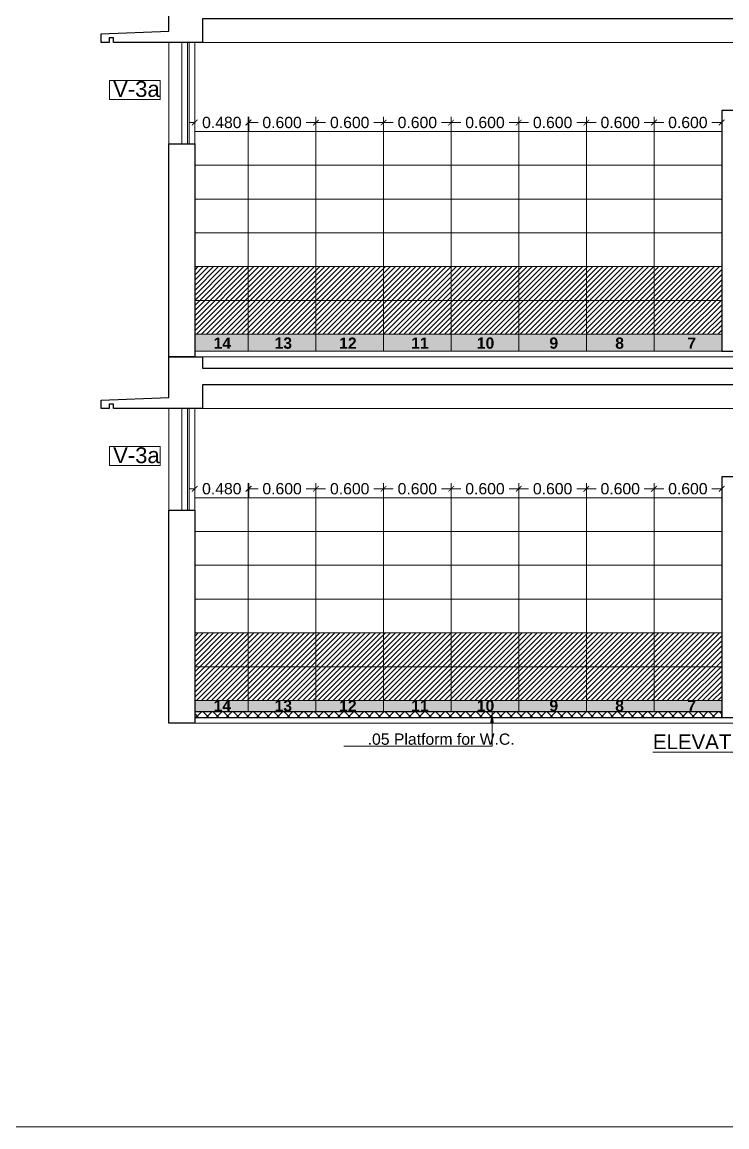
# Model space of a CAD drawing. Header units: millimetres. Extents: x 2733 to 5909, y 1038 to 2089.
# Drawn here: x 2765.94 to 2772.19, y 1038.23 to 1048.03 of the extents above; entities that cross this region are included whole.
import ezdxf

# ---------------------------------------------------------------- set-up
doc = ezdxf.new("R2010")
doc.units = ezdxf.units.MM
doc.header["$PDMODE"] = 35
doc.layers.get('0').update_dxf_attribs({"lineweight": 20})
doc.layers.get('Defpoints').update_dxf_attribs({"lineweight": 15})
for name, color, linetype, lineweight in [('beam', 43, 'Continuous', 20), ('DIM', 6, 'Continuous', 18), ('dim.1', 6, 'Continuous', 18), ('FLOOR FINISH', 10, 'Continuous', 15), ('Hatch', 43, 'Continuous', 13), ('rcc', 5, 'Continuous', 30), ('RD', 7, 'Continuous', 18), ('TEXT', 7, 'Continuous', 15), ('TILE HATCH-2', 123, 'Continuous', 9), ('Tiles', 91, 'Continuous', 9), ('Tiles-Text', 230, 'Continuous', 18), ('Ventilator', 200, 'Continuous', 18), ('Wall', 7, 'Continuous', 30)]:
    doc.layers.add(name, color=color, linetype=linetype, lineweight=lineweight)
doc.styles.add('dim-stylus bt', font='arial.ttf')
doc.styles.add('L120', font='arial.ttf', dxfattribs={"height": 0.6})
doc.styles.get("Standard").update_dxf_attribs({"font": 'arial.ttf', "height": 0.2})
doc.styles.add('Tabrej', font='arial.ttf')
doc.dimstyles.new('DIMEN', dxfattribs={"dimtxt": 0.3, "dimasz": 0.25, "dimexe": 0.18, "dimexo": 0.0625, "dimgap": 0.09, "dimtad": 0, "dimdec": 3, "dimzin": 0, "dimdsep": 46, "dimtxsty": 'Tabrej', "dimcen": 0, "dimclrd": 256, "dimclre": 256, "dimclrt": 7, "dimadec": 0, "dimazin": 0, "dimtfac": 1, "dimtdec": 3, "dimtofl": 0, "dimtmove": 0, "dimatfit": 1, "dimfxl": 0, "dimtolj": 1, "dimtzin": 0, "dimlwd": -1, "dimlwe": -1, "dimarcsym": 0})
doc.dimstyles.new('Tabrej', dxfattribs={"dimtxt": 4, "dimasz": 0.45, "dimexe": 0.18, "dimexo": 0.0625, "dimgap": 0.09, "dimtad": 0, "dimdec": 3, "dimzin": 0, "dimdsep": 46, "dimtxsty": 'Tabrej', "dimcen": 0, "dimclrd": 256, "dimclre": 256, "dimclrt": 7, "dimaunit": 1, "dimadec": 3, "dimazin": 0, "dimtfac": 1, "dimtdec": 3, "dimtofl": 0, "dimtmove": 0, "dimatfit": 3, "dimfxl": 0, "dimtolj": 1, "dimtzin": 0, "dimlwd": -1, "dimlwe": -1, "dimarcsym": 0})

# ---------------------------------------------------------------- blocks, each defined once
blk = doc.blocks.new('_ArchTick')
at = {"color": 0, "const_width": 0.15}
blk.add_lwpolyline([(-0.5, -0.5), (0.5, 0.5)], dxfattribs=at)
blk = doc.blocks.new('*D754')
at = {"layer": 'Defpoints', "color": 0, "lineweight": 15, "transparency": 16777216}
for p in [(2767.9466, 1047.0685), (2768.5466, 1047.1424), (2768.5466, 1047.0635)]:
    blk.add_point(p, dxfattribs=at)
at = {"layer": 'DIM', "transparency": 16777216}
for p, q in [((2767.9466, 1047.07), (2767.9466, 1047.1924)), ((2768.5466, 1047.065), (2768.5466, 1047.1924)), ((2767.9466, 1047.1424), (2768.0331, 1047.1424)), ((2768.5466, 1047.1424), (2768.4602, 1047.1424))]:
    blk.add_line(p, q, dxfattribs=at)
at = {"layer": 'DIM', "transparency": 16777216, "xscale": 0.05, "yscale": 0.05, "zscale": 0.05, "rotation": 180}
blk.add_blockref('_ArchTick', (2767.9466, 1047.1424), dxfattribs=at)
at = {"layer": 'DIM', "transparency": 16777216, "xscale": 0.05, "yscale": 0.05, "zscale": 0.05}
blk.add_blockref('_ArchTick', (2768.5466, 1047.1424), dxfattribs=at)
at = {"layer": 'DIM', "color": 7, "transparency": 16777216, "insert": (2768.2466, 1047.1424), "char_height": 0.1, "attachment_point": 5, "style": 'Tabrej'}
blk.add_mtext('\\A1;0.600', dxfattribs=at)
blk = doc.blocks.new('*D755')
at = {"layer": 'Defpoints', "color": 0, "lineweight": 15, "transparency": 16777216}
for p in [(2768.5466, 1047.0685), (2769.1466, 1047.1424), (2769.1466, 1047.0635)]:
    blk.add_point(p, dxfattribs=at)
at = {"layer": 'DIM', "transparency": 16777216}
for p, q in [((2768.5466, 1047.07), (2768.5466, 1047.1924)), ((2769.1466, 1047.065), (2769.1466, 1047.1924)), ((2768.5466, 1047.1424), (2768.6331, 1047.1424)), ((2769.1466, 1047.1424), (2769.0602, 1047.1424))]:
    blk.add_line(p, q, dxfattribs=at)
at = {"layer": 'DIM', "transparency": 16777216, "xscale": 0.05, "yscale": 0.05, "zscale": 0.05, "rotation": 180}
blk.add_blockref('_ArchTick', (2768.5466, 1047.1424), dxfattribs=at)
at = {"layer": 'DIM', "transparency": 16777216, "xscale": 0.05, "yscale": 0.05, "zscale": 0.05}
blk.add_blockref('_ArchTick', (2769.1466, 1047.1424), dxfattribs=at)
at = {"layer": 'DIM', "color": 7, "transparency": 16777216, "insert": (2768.8466, 1047.1424), "char_height": 0.1, "attachment_point": 5, "style": 'Tabrej'}
blk.add_mtext('\\A1;0.600', dxfattribs=at)
blk = doc.blocks.new('*D753')
at = {"layer": 'Defpoints', "color": 0, "lineweight": 15, "transparency": 16777216}
for p in [(2767.4715, 1047.0635), (2767.9517, 1047.1424), (2767.9517, 1047.0635)]:
    blk.add_point(p, dxfattribs=at)
at = {"layer": 'DIM', "transparency": 16777216}
for p, q in [((2767.4715, 1047.065), (2767.4715, 1047.1924)), ((2767.9517, 1047.065), (2767.9517, 1047.1924)), ((2767.4715, 1047.1424), (2767.4215, 1047.1424)), ((2767.9517, 1047.1424), (2768.0017, 1047.1424))]:
    blk.add_line(p, q, dxfattribs=at)
at = {"layer": 'DIM', "transparency": 16777216, "xscale": 0.05, "yscale": 0.05, "zscale": 0.05}
blk.add_blockref('_ArchTick', (2767.4715, 1047.1424), dxfattribs=at)
at = {"layer": 'DIM', "transparency": 16777216, "xscale": 0.05, "yscale": 0.05, "zscale": 0.05, "rotation": 180}
blk.add_blockref('_ArchTick', (2767.9517, 1047.1424), dxfattribs=at)
at = {"layer": 'DIM', "color": 7, "transparency": 16777216, "insert": (2767.7116, 1047.1424), "char_height": 0.1, "attachment_point": 5, "style": 'Tabrej'}
blk.add_mtext('\\A1;0.480', dxfattribs=at)
blk = doc.blocks.new('*D756')
at = {"layer": 'Defpoints', "color": 0, "lineweight": 15, "transparency": 16777216}
for p in [(2769.1466, 1047.0685), (2769.7466, 1047.1424), (2769.7466, 1047.0635)]:
    blk.add_point(p, dxfattribs=at)
at = {"layer": 'DIM', "transparency": 16777216}
for p, q in [((2769.1466, 1047.07), (2769.1466, 1047.1924)), ((2769.7466, 1047.065), (2769.7466, 1047.1924)), ((2769.1466, 1047.1424), (2769.2331, 1047.1424)), ((2769.7466, 1047.1424), (2769.6602, 1047.1424))]:
    blk.add_line(p, q, dxfattribs=at)
at = {"layer": 'DIM', "transparency": 16777216, "xscale": 0.05, "yscale": 0.05, "zscale": 0.05, "rotation": 180}
blk.add_blockref('_ArchTick', (2769.1466, 1047.1424), dxfattribs=at)
at = {"layer": 'DIM', "transparency": 16777216, "xscale": 0.05, "yscale": 0.05, "zscale": 0.05}
blk.add_blockref('_ArchTick', (2769.7466, 1047.1424), dxfattribs=at)
at = {"layer": 'DIM', "color": 7, "transparency": 16777216, "insert": (2769.4466, 1047.1424), "char_height": 0.1, "attachment_point": 5, "style": 'Tabrej'}
blk.add_mtext('\\A1;0.600', dxfattribs=at)
blk = doc.blocks.new('*D757')
at = {"layer": 'Defpoints', "color": 0, "lineweight": 15, "transparency": 16777216}
for p in [(2769.7466, 1047.0685), (2770.3466, 1047.1424), (2770.3466, 1047.0635)]:
    blk.add_point(p, dxfattribs=at)
at = {"layer": 'DIM', "transparency": 16777216}
for p, q in [((2769.7466, 1047.07), (2769.7466, 1047.1924)), ((2770.3466, 1047.065), (2770.3466, 1047.1924)), ((2769.7466, 1047.1424), (2769.8331, 1047.1424)), ((2770.3466, 1047.1424), (2770.2602, 1047.1424))]:
    blk.add_line(p, q, dxfattribs=at)
at = {"layer": 'DIM', "transparency": 16777216, "xscale": 0.05, "yscale": 0.05, "zscale": 0.05, "rotation": 180}
blk.add_blockref('_ArchTick', (2769.7466, 1047.1424), dxfattribs=at)
at = {"layer": 'DIM', "transparency": 16777216, "xscale": 0.05, "yscale": 0.05, "zscale": 0.05}
blk.add_blockref('_ArchTick', (2770.3466, 1047.1424), dxfattribs=at)
at = {"layer": 'DIM', "color": 7, "transparency": 16777216, "insert": (2770.0466, 1047.1424), "char_height": 0.1, "attachment_point": 5, "style": 'Tabrej'}
blk.add_mtext('\\A1;0.600', dxfattribs=at)
blk = doc.blocks.new('*D758')
at = {"layer": 'Defpoints', "color": 0, "lineweight": 15, "transparency": 16777216}
for p in [(2770.3466, 1047.0685), (2770.9466, 1047.1424), (2770.9466, 1047.0635)]:
    blk.add_point(p, dxfattribs=at)
at = {"layer": 'DIM', "transparency": 16777216}
for p, q in [((2770.3466, 1047.07), (2770.3466, 1047.1924)), ((2770.9466, 1047.065), (2770.9466, 1047.1924)), ((2770.3466, 1047.1424), (2770.4331, 1047.1424)), ((2770.9466, 1047.1424), (2770.8602, 1047.1424))]:
    blk.add_line(p, q, dxfattribs=at)
at = {"layer": 'DIM', "transparency": 16777216, "xscale": 0.05, "yscale": 0.05, "zscale": 0.05, "rotation": 180}
blk.add_blockref('_ArchTick', (2770.3466, 1047.1424), dxfattribs=at)
at = {"layer": 'DIM', "transparency": 16777216, "xscale": 0.05, "yscale": 0.05, "zscale": 0.05}
blk.add_blockref('_ArchTick', (2770.9466, 1047.1424), dxfattribs=at)
at = {"layer": 'DIM', "color": 7, "transparency": 16777216, "insert": (2770.6466, 1047.1424), "char_height": 0.1, "attachment_point": 5, "style": 'Tabrej'}
blk.add_mtext('\\A1;0.600', dxfattribs=at)
blk = doc.blocks.new('*D759')
at = {"layer": 'Defpoints', "color": 0, "lineweight": 15, "transparency": 16777216}
for p in [(2770.9466, 1047.0685), (2771.5466, 1047.1424), (2771.5466, 1047.0635)]:
    blk.add_point(p, dxfattribs=at)
at = {"layer": 'DIM', "transparency": 16777216}
for p, q in [((2770.9466, 1047.07), (2770.9466, 1047.1924)), ((2771.5466, 1047.065), (2771.5466, 1047.1924)), ((2770.9466, 1047.1424), (2771.0331, 1047.1424)), ((2771.5466, 1047.1424), (2771.4602, 1047.1424))]:
    blk.add_line(p, q, dxfattribs=at)
at = {"layer": 'DIM', "transparency": 16777216, "xscale": 0.05, "yscale": 0.05, "zscale": 0.05, "rotation": 180}
blk.add_blockref('_ArchTick', (2770.9466, 1047.1424), dxfattribs=at)
at = {"layer": 'DIM', "transparency": 16777216, "xscale": 0.05, "yscale": 0.05, "zscale": 0.05}
blk.add_blockref('_ArchTick', (2771.5466, 1047.1424), dxfattribs=at)
at = {"layer": 'DIM', "color": 7, "transparency": 16777216, "insert": (2771.2466, 1047.1424), "char_height": 0.1, "attachment_point": 5, "style": 'Tabrej'}
blk.add_mtext('\\A1;0.600', dxfattribs=at)
blk = doc.blocks.new('*D760')
at = {"layer": 'Defpoints', "color": 0, "lineweight": 15, "transparency": 16777216}
for p in [(2771.5466, 1047.0685), (2772.1466, 1047.1424), (2772.1466, 1047.0635)]:
    blk.add_point(p, dxfattribs=at)
at = {"layer": 'DIM', "transparency": 16777216}
for p, q in [((2771.5466, 1047.07), (2771.5466, 1047.1924)), ((2772.1466, 1047.065), (2772.1466, 1047.1924)), ((2771.5466, 1047.1424), (2771.6331, 1047.1424)), ((2772.1466, 1047.1424), (2772.0602, 1047.1424))]:
    blk.add_line(p, q, dxfattribs=at)
at = {"layer": 'DIM', "transparency": 16777216, "xscale": 0.05, "yscale": 0.05, "zscale": 0.05, "rotation": 180}
blk.add_blockref('_ArchTick', (2771.5466, 1047.1424), dxfattribs=at)
at = {"layer": 'DIM', "transparency": 16777216, "xscale": 0.05, "yscale": 0.05, "zscale": 0.05}
blk.add_blockref('_ArchTick', (2772.1466, 1047.1424), dxfattribs=at)
at = {"layer": 'DIM', "color": 7, "transparency": 16777216, "insert": (2771.8466, 1047.1424), "char_height": 0.1, "attachment_point": 5, "style": 'Tabrej'}
blk.add_mtext('\\A1;0.600', dxfattribs=at)
blk = doc.blocks.new('tg')
at = {"layer": 'RD', "linetype": 'Continuous', "ltscale": 0.2}
blk.add_lwpolyline([(2440.174, -1429.3276), (2439.7225, -1429.3276), (2439.7225, -1429.159), (2440.174, -1429.159)], close=True, dxfattribs=at)
at = {"layer": 'RD', "linetype": 'Continuous', "ltscale": 0.2, "insert": (2439.7561, -1429.1655), "char_height": 0.14, "attachment_point": 1}
blk.add_mtext_dynamic_manual_height_columns('V-3a', width=0.066544, gutter_width=1.7655, heights=[0], dxfattribs=at)
blk = doc.blocks.new('*D763')
at = {"layer": 'Defpoints', "color": 0, "lineweight": 15, "transparency": 16777216}
for p in [(2768.5466, 1043.8924), (2767.9466, 1043.8185), (2768.5466, 1043.8135)]:
    blk.add_point(p, dxfattribs=at)
at = {"layer": 'DIM', "transparency": 16777216}
for p, q in [((2767.9466, 1043.82), (2767.9466, 1043.9424)), ((2768.5466, 1043.815), (2768.5466, 1043.9424)), ((2767.9466, 1043.8924), (2768.0331, 1043.8924)), ((2768.5466, 1043.8924), (2768.4602, 1043.8924))]:
    blk.add_line(p, q, dxfattribs=at)
at = {"layer": 'DIM', "transparency": 16777216, "xscale": 0.05, "yscale": 0.05, "zscale": 0.05, "rotation": 180}
blk.add_blockref('_ArchTick', (2767.9466, 1043.8924), dxfattribs=at)
at = {"layer": 'DIM', "transparency": 16777216, "xscale": 0.05, "yscale": 0.05, "zscale": 0.05}
blk.add_blockref('_ArchTick', (2768.5466, 1043.8924), dxfattribs=at)
at = {"layer": 'DIM', "color": 7, "transparency": 16777216, "insert": (2768.2466, 1043.8924), "char_height": 0.1, "attachment_point": 5, "style": 'Tabrej'}
blk.add_mtext('\\A1;0.600', dxfattribs=at)
blk = doc.blocks.new('*D764')
at = {"layer": 'Defpoints', "color": 0, "lineweight": 15, "transparency": 16777216}
for p in [(2769.1466, 1043.8924), (2768.5466, 1043.8185), (2769.1466, 1043.8135)]:
    blk.add_point(p, dxfattribs=at)
at = {"layer": 'DIM', "transparency": 16777216}
for p, q in [((2768.5466, 1043.82), (2768.5466, 1043.9424)), ((2769.1466, 1043.815), (2769.1466, 1043.9424)), ((2768.5466, 1043.8924), (2768.6331, 1043.8924)), ((2769.1466, 1043.8924), (2769.0602, 1043.8924))]:
    blk.add_line(p, q, dxfattribs=at)
at = {"layer": 'DIM', "transparency": 16777216, "xscale": 0.05, "yscale": 0.05, "zscale": 0.05, "rotation": 180}
blk.add_blockref('_ArchTick', (2768.5466, 1043.8924), dxfattribs=at)
at = {"layer": 'DIM', "transparency": 16777216, "xscale": 0.05, "yscale": 0.05, "zscale": 0.05}
blk.add_blockref('_ArchTick', (2769.1466, 1043.8924), dxfattribs=at)
at = {"layer": 'DIM', "color": 7, "transparency": 16777216, "insert": (2768.8466, 1043.8924), "char_height": 0.1, "attachment_point": 5, "style": 'Tabrej'}
blk.add_mtext('\\A1;0.600', dxfattribs=at)
blk = doc.blocks.new('*D766')
at = {"layer": 'Defpoints', "color": 0, "lineweight": 15, "transparency": 16777216}
for p in [(2767.9517, 1043.8924), (2767.4715, 1043.8135), (2767.9517, 1043.8135)]:
    blk.add_point(p, dxfattribs=at)
at = {"layer": 'DIM', "transparency": 16777216}
for p, q in [((2767.4715, 1043.815), (2767.4715, 1043.9424)), ((2767.9517, 1043.815), (2767.9517, 1043.9424)), ((2767.4715, 1043.8924), (2767.4215, 1043.8924)), ((2767.9517, 1043.8924), (2768.0017, 1043.8924))]:
    blk.add_line(p, q, dxfattribs=at)
at = {"layer": 'DIM', "transparency": 16777216, "xscale": 0.05, "yscale": 0.05, "zscale": 0.05}
blk.add_blockref('_ArchTick', (2767.4715, 1043.8924), dxfattribs=at)
at = {"layer": 'DIM', "transparency": 16777216, "xscale": 0.05, "yscale": 0.05, "zscale": 0.05, "rotation": 180}
blk.add_blockref('_ArchTick', (2767.9517, 1043.8924), dxfattribs=at)
at = {"layer": 'DIM', "color": 7, "transparency": 16777216, "insert": (2767.7116, 1043.8924), "char_height": 0.1, "attachment_point": 5, "style": 'Tabrej'}
blk.add_mtext('\\A1;0.480', dxfattribs=at)
blk = doc.blocks.new('*D767')
at = {"layer": 'Defpoints', "color": 0, "lineweight": 15, "transparency": 16777216}
for p in [(2769.7466, 1043.8924), (2769.1466, 1043.8185), (2769.7466, 1043.8135)]:
    blk.add_point(p, dxfattribs=at)
at = {"layer": 'DIM', "transparency": 16777216}
for p, q in [((2769.1466, 1043.82), (2769.1466, 1043.9424)), ((2769.7466, 1043.815), (2769.7466, 1043.9424)), ((2769.1466, 1043.8924), (2769.2331, 1043.8924)), ((2769.7466, 1043.8924), (2769.6602, 1043.8924))]:
    blk.add_line(p, q, dxfattribs=at)
at = {"layer": 'DIM', "transparency": 16777216, "xscale": 0.05, "yscale": 0.05, "zscale": 0.05, "rotation": 180}
blk.add_blockref('_ArchTick', (2769.1466, 1043.8924), dxfattribs=at)
at = {"layer": 'DIM', "transparency": 16777216, "xscale": 0.05, "yscale": 0.05, "zscale": 0.05}
blk.add_blockref('_ArchTick', (2769.7466, 1043.8924), dxfattribs=at)
at = {"layer": 'DIM', "color": 7, "transparency": 16777216, "insert": (2769.4466, 1043.8924), "char_height": 0.1, "attachment_point": 5, "style": 'Tabrej'}
blk.add_mtext('\\A1;0.600', dxfattribs=at)
blk = doc.blocks.new('*D768')
at = {"layer": 'Defpoints', "color": 0, "lineweight": 15, "transparency": 16777216}
for p in [(2770.3466, 1043.8924), (2769.7466, 1043.8185), (2770.3466, 1043.8135)]:
    blk.add_point(p, dxfattribs=at)
at = {"layer": 'DIM', "transparency": 16777216}
for p, q in [((2769.7466, 1043.82), (2769.7466, 1043.9424)), ((2770.3466, 1043.815), (2770.3466, 1043.9424)), ((2769.7466, 1043.8924), (2769.8331, 1043.8924)), ((2770.3466, 1043.8924), (2770.2602, 1043.8924))]:
    blk.add_line(p, q, dxfattribs=at)
at = {"layer": 'DIM', "transparency": 16777216, "xscale": 0.05, "yscale": 0.05, "zscale": 0.05, "rotation": 180}
blk.add_blockref('_ArchTick', (2769.7466, 1043.8924), dxfattribs=at)
at = {"layer": 'DIM', "transparency": 16777216, "xscale": 0.05, "yscale": 0.05, "zscale": 0.05}
blk.add_blockref('_ArchTick', (2770.3466, 1043.8924), dxfattribs=at)
at = {"layer": 'DIM', "color": 7, "transparency": 16777216, "insert": (2770.0466, 1043.8924), "char_height": 0.1, "attachment_point": 5, "style": 'Tabrej'}
blk.add_mtext('\\A1;0.600', dxfattribs=at)
blk = doc.blocks.new('*D769')
at = {"layer": 'Defpoints', "color": 0, "lineweight": 15, "transparency": 16777216}
for p in [(2770.9466, 1043.8924), (2770.3466, 1043.8185), (2770.9466, 1043.8135)]:
    blk.add_point(p, dxfattribs=at)
at = {"layer": 'DIM', "transparency": 16777216}
for p, q in [((2770.3466, 1043.82), (2770.3466, 1043.9424)), ((2770.9466, 1043.815), (2770.9466, 1043.9424)), ((2770.3466, 1043.8924), (2770.4331, 1043.8924)), ((2770.9466, 1043.8924), (2770.8602, 1043.8924))]:
    blk.add_line(p, q, dxfattribs=at)
at = {"layer": 'DIM', "transparency": 16777216, "xscale": 0.05, "yscale": 0.05, "zscale": 0.05, "rotation": 180}
blk.add_blockref('_ArchTick', (2770.3466, 1043.8924), dxfattribs=at)
at = {"layer": 'DIM', "transparency": 16777216, "xscale": 0.05, "yscale": 0.05, "zscale": 0.05}
blk.add_blockref('_ArchTick', (2770.9466, 1043.8924), dxfattribs=at)
at = {"layer": 'DIM', "color": 7, "transparency": 16777216, "insert": (2770.6466, 1043.8924), "char_height": 0.1, "attachment_point": 5, "style": 'Tabrej'}
blk.add_mtext('\\A1;0.600', dxfattribs=at)
blk = doc.blocks.new('*D770')
at = {"layer": 'Defpoints', "color": 0, "lineweight": 15, "transparency": 16777216}
for p in [(2771.5466, 1043.8924), (2770.9466, 1043.8185), (2771.5466, 1043.8135)]:
    blk.add_point(p, dxfattribs=at)
at = {"layer": 'DIM', "transparency": 16777216}
for p, q in [((2770.9466, 1043.82), (2770.9466, 1043.9424)), ((2771.5466, 1043.815), (2771.5466, 1043.9424)), ((2770.9466, 1043.8924), (2771.0331, 1043.8924)), ((2771.5466, 1043.8924), (2771.4602, 1043.8924))]:
    blk.add_line(p, q, dxfattribs=at)
at = {"layer": 'DIM', "transparency": 16777216, "xscale": 0.05, "yscale": 0.05, "zscale": 0.05, "rotation": 180}
blk.add_blockref('_ArchTick', (2770.9466, 1043.8924), dxfattribs=at)
at = {"layer": 'DIM', "transparency": 16777216, "xscale": 0.05, "yscale": 0.05, "zscale": 0.05}
blk.add_blockref('_ArchTick', (2771.5466, 1043.8924), dxfattribs=at)
at = {"layer": 'DIM', "color": 7, "transparency": 16777216, "insert": (2771.2466, 1043.8924), "char_height": 0.1, "attachment_point": 5, "style": 'Tabrej'}
blk.add_mtext('\\A1;0.600', dxfattribs=at)
blk = doc.blocks.new('*D771')
at = {"layer": 'Defpoints', "color": 0, "lineweight": 15, "transparency": 16777216}
for p in [(2772.1466, 1043.8924), (2771.5466, 1043.8185), (2772.1466, 1043.8135)]:
    blk.add_point(p, dxfattribs=at)
at = {"layer": 'DIM', "transparency": 16777216}
for p, q in [((2771.5466, 1043.82), (2771.5466, 1043.9424)), ((2772.1466, 1043.815), (2772.1466, 1043.9424)), ((2771.5466, 1043.8924), (2771.6331, 1043.8924)), ((2772.1466, 1043.8924), (2772.0602, 1043.8924))]:
    blk.add_line(p, q, dxfattribs=at)
at = {"layer": 'DIM', "transparency": 16777216, "xscale": 0.05, "yscale": 0.05, "zscale": 0.05, "rotation": 180}
blk.add_blockref('_ArchTick', (2771.5466, 1043.8924), dxfattribs=at)
at = {"layer": 'DIM', "transparency": 16777216, "xscale": 0.05, "yscale": 0.05, "zscale": 0.05}
blk.add_blockref('_ArchTick', (2772.1466, 1043.8924), dxfattribs=at)
at = {"layer": 'DIM', "color": 7, "transparency": 16777216, "insert": (2771.8466, 1043.8924), "char_height": 0.1, "attachment_point": 5, "style": 'Tabrej'}
blk.add_mtext('\\A1;0.600', dxfattribs=at)

msp = doc.modelspace()

# ---------------------------------------------------------------- hatches: boundary and pattern name
at = {"layer": 'Hatch', "lineweight": 15}
h = msp.add_hatch(dxfattribs=at)
h.set_pattern_fill('ANSI36', color=256, scale=0.01, angle=45, style=0)
h.set_pattern_definition([(90, (-69.009512, 5.913153), (-0.03175, 0.0555625), [0.079375, -0.015875, 0, -0.015875])])
h.paths.add_polyline_path([(2775.4664, 1045.2635), (2774.8664, 1045.2635), (2774.8664, 1045.1135), (2775.4664, 1045.1135)])
h.paths.add_polyline_path([(2774.8664, 1045.2635), (2774.2664, 1045.2635), (2774.2664, 1045.1135), (2774.8664, 1045.1135)])
h.paths.add_polyline_path([(2774.2664, 1045.2635), (2773.6664, 1045.2635), (2773.6664, 1045.1135), (2774.2664, 1045.1135)])
h.paths.add_polyline_path([(2773.6664, 1045.2635), (2773.0664, 1045.2635), (2773.0664, 1045.1135), (2773.6664, 1045.1135)])
h.paths.add_polyline_path([(2773.0664, 1045.2635), (2772.4664, 1045.2635), (2772.4664, 1045.1135), (2773.0664, 1045.1135)])
h.paths.add_polyline_path([(2772.4664, 1045.2635), (2772.2616, 1045.2635), (2772.2616, 1045.1135), (2772.4664, 1045.1135)])
h.paths.add_polyline_path([(2772.1466, 1045.2635), (2771.5466, 1045.2635), (2771.5466, 1045.1135), (2772.1466, 1045.1135)])
h.paths.add_polyline_path([(2771.5466, 1045.2635), (2770.9466, 1045.2635), (2770.9466, 1045.1135), (2771.5466, 1045.1135)])
h.paths.add_polyline_path([(2770.9466, 1045.2635), (2770.3466, 1045.2635), (2770.3466, 1045.1135), (2770.9466, 1045.1135)])
h.paths.add_polyline_path([(2770.3466, 1045.2635), (2769.7466, 1045.2635), (2769.7466, 1045.1135), (2770.3466, 1045.1135)])
h.paths.add_polyline_path([(2769.7466, 1045.2635), (2769.1466, 1045.2635), (2769.1466, 1045.1135), (2769.7466, 1045.1135)])
h.paths.add_polyline_path([(2769.1466, 1045.2635), (2768.5466, 1045.2635), (2768.5466, 1045.1135), (2769.1466, 1045.1135)])
h.paths.add_polyline_path([(2768.5466, 1045.2635), (2767.9466, 1045.2635), (2767.9466, 1045.1135), (2768.5466, 1045.1135)])
h.paths.add_polyline_path([(2767.9466, 1045.2635), (2767.4715, 1045.2635), (2767.4715, 1045.1135), (2767.9466, 1045.1135)])
h.paths.add_polyline_path([(2775.1105, 1045.0818), (2775.2382, 1045.0818), (2775.2382, 1045.2878), (2775.1105, 1045.2878)], flags=9)
h.paths.add_polyline_path([(2774.5153, 1045.0819), (2774.643, 1045.0819), (2774.643, 1045.2879), (2774.5153, 1045.2879)], flags=9)
h.paths.add_polyline_path([(2773.9139, 1045.0827), (2774.0416, 1045.0827), (2774.0416, 1045.2888), (2773.9139, 1045.2888)], flags=9)
h.paths.add_polyline_path([(2773.3172, 1045.0819), (2773.4449, 1045.0819), (2773.4449, 1045.2879), (2773.3172, 1045.2879)], flags=9)
h.paths.add_polyline_path([(2772.7159, 1045.0829), (2772.8436, 1045.0829), (2772.8436, 1045.289), (2772.7159, 1045.289)], flags=9)
h.paths.add_polyline_path([(2772.2949, 1045.0827), (2772.4226, 1045.0827), (2772.4226, 1045.2888), (2772.2949, 1045.2888)], flags=9)
h.paths.add_polyline_path([(2771.8163, 1045.0799), (2771.944, 1045.0799), (2771.944, 1045.286), (2771.8163, 1045.286)], flags=9)
h.paths.add_polyline_path([(2771.1772, 1045.0806), (2771.3049, 1045.0806), (2771.3049, 1045.2867), (2771.1772, 1045.2867)], flags=9)
h.paths.add_polyline_path([(2770.5941, 1045.0806), (2770.7218, 1045.0806), (2770.7218, 1045.2867), (2770.5941, 1045.2867)], flags=9)
h.paths.add_polyline_path([(2769.9469, 1045.0806), (2770.1523, 1045.0806), (2770.1523, 1045.2866), (2769.9469, 1045.2866)], flags=9)
h.paths.add_polyline_path([(2769.3727, 1045.0797), (2769.578, 1045.0797), (2769.578, 1045.2858), (2769.3727, 1045.2858)], flags=9)
h.paths.add_polyline_path([(2768.7259, 1045.0797), (2768.9313, 1045.0797), (2768.9313, 1045.2858), (2768.7259, 1045.2858)], flags=9)
h.paths.add_polyline_path([(2768.152, 1045.0806), (2768.3574, 1045.0806), (2768.3574, 1045.2866), (2768.152, 1045.2866)], flags=9)
h.paths.add_polyline_path([(2767.6097, 1045.0797), (2767.8151, 1045.0797), (2767.8151, 1045.2858), (2767.6097, 1045.2858)], flags=9)
h = msp.add_hatch(dxfattribs=at)
h.set_pattern_fill('ANSI36', color=256, scale=0.01, angle=45, style=0)
h.paths.add_polyline_path([(2772.1466, 1042.0135), (2771.5466, 1042.0135), (2771.5466, 1041.9135), (2772.1466, 1041.9135)])
h.paths.add_polyline_path([(2771.5466, 1042.0135), (2770.9466, 1042.0135), (2770.9466, 1041.9135), (2771.5466, 1041.9135)])
h.paths.add_polyline_path([(2770.9466, 1042.0135), (2770.3466, 1042.0135), (2770.3466, 1041.9135), (2770.9466, 1041.9135)])
h.paths.add_polyline_path([(2770.3466, 1042.0135), (2769.7466, 1042.0135), (2769.7466, 1041.9135), (2770.3466, 1041.9135)])
h.paths.add_polyline_path([(2769.7466, 1042.0135), (2769.1466, 1042.0135), (2769.1466, 1041.9135), (2769.7466, 1041.9135)])
h.paths.add_polyline_path([(2769.1466, 1042.0135), (2768.5466, 1042.0135), (2768.5466, 1041.9135), (2769.1466, 1041.9135)])
h.paths.add_polyline_path([(2768.5466, 1042.0135), (2767.9466, 1042.0135), (2767.9466, 1041.9135), (2768.5466, 1041.9135)])
h.paths.add_polyline_path([(2767.9466, 1042.0135), (2767.4714, 1042.0135), (2767.4714, 1041.9135), (2767.9466, 1041.9135)])
h.paths.add_polyline_path([(2771.8163, 1041.8618), (2771.944, 1041.8618), (2771.944, 1042.0679), (2771.8163, 1042.0679)], flags=9)
h.paths.add_polyline_path([(2771.1772, 1041.8625), (2771.3049, 1041.8625), (2771.3049, 1042.0685), (2771.1772, 1042.0685)], flags=9)
h.paths.add_polyline_path([(2770.5941, 1041.8625), (2770.7218, 1041.8625), (2770.7218, 1042.0685), (2770.5941, 1042.0685)], flags=9)
h.paths.add_polyline_path([(2769.9469, 1041.8624), (2770.1523, 1041.8624), (2770.1523, 1042.0685), (2769.9469, 1042.0685)], flags=9)
h.paths.add_polyline_path([(2769.3727, 1041.8616), (2769.578, 1041.8616), (2769.578, 1042.0677), (2769.3727, 1042.0677)], flags=9)
h.paths.add_polyline_path([(2768.7259, 1041.8616), (2768.9313, 1041.8616), (2768.9313, 1042.0677), (2768.7259, 1042.0677)], flags=9)
h.paths.add_polyline_path([(2768.152, 1041.8624), (2768.3574, 1041.8624), (2768.3574, 1042.0685), (2768.152, 1042.0685)], flags=9)
h.paths.add_polyline_path([(2768.152, 1041.8624), (2768.3574, 1041.8624), (2768.3574, 1042.0685), (2768.152, 1042.0685)], flags=9)
h.paths.add_polyline_path([(2767.6097, 1041.8616), (2767.8151, 1041.8616), (2767.8151, 1042.0677), (2767.6097, 1042.0677)], flags=9)
at = {"layer": 'Hatch'}
h = msp.add_hatch(dxfattribs=at)
h.set_pattern_fill('ANSI37', color=256, scale=0.02, style=0)
h.set_pattern_definition([(45, (-69.00951, 5.913153), (-0.0449012806, 0.0449012806), []), (135, (-69.00951, 5.913153), (-0.0449012806, -0.0449012806), [])])
h.paths.add_polyline_path([(2772.1466, 1041.9135), (2767.4715, 1041.9135), (2767.4715, 1041.8635), (2772.1466, 1041.8635)])
at = {"layer": 'TILE HATCH-2'}
h = msp.add_hatch(dxfattribs=at)
h.set_pattern_fill('ANSI31', color=256, scale=0.01, style=0)
h.set_pattern_definition([(45, (7e-12, -6.5), (-0.0224506403, 0.0224506403), [])])
h.paths.add_polyline_path([(2772.1466, 1045.5635), (2771.5466, 1045.5635), (2771.5466, 1045.2635), (2772.1466, 1045.2635)])
h.paths.add_polyline_path([(2772.1466, 1045.8635), (2771.5466, 1045.8635), (2771.5466, 1045.5635), (2772.1466, 1045.5635)])
h.paths.add_polyline_path([(2771.5466, 1045.8635), (2770.9466, 1045.8635), (2770.9466, 1045.5635), (2771.5466, 1045.5635)])
h.paths.add_polyline_path([(2771.5466, 1045.5635), (2770.9466, 1045.5635), (2770.9466, 1045.2635), (2771.5466, 1045.2635)])
h.paths.add_polyline_path([(2770.9466, 1045.5635), (2770.3466, 1045.5635), (2770.3466, 1045.2635), (2770.9466, 1045.2635)])
h.paths.add_polyline_path([(2770.9466, 1045.8635), (2770.3466, 1045.8635), (2770.3466, 1045.5635), (2770.9466, 1045.5635)])
h.paths.add_polyline_path([(2770.3466, 1045.8635), (2769.7466, 1045.8635), (2769.7466, 1045.5635), (2770.3466, 1045.5635)])
h.paths.add_polyline_path([(2770.3466, 1045.5635), (2769.7466, 1045.5635), (2769.7466, 1045.2635), (2770.3466, 1045.2635)])
h.paths.add_polyline_path([(2769.7466, 1045.5635), (2769.1466, 1045.5635), (2769.1466, 1045.2635), (2769.7466, 1045.2635)])
h.paths.add_polyline_path([(2769.7466, 1045.8635), (2769.1466, 1045.8635), (2769.1466, 1045.5635), (2769.7466, 1045.5635)])
h.paths.add_polyline_path([(2769.1466, 1045.8635), (2768.5466, 1045.8635), (2768.5466, 1045.5635), (2769.1466, 1045.5635)])
h.paths.add_polyline_path([(2769.1466, 1045.5635), (2768.5466, 1045.5635), (2768.5466, 1045.2635), (2769.1466, 1045.2635)])
h.paths.add_polyline_path([(2768.5466, 1045.5635), (2767.9466, 1045.5635), (2767.9466, 1045.2635), (2768.5466, 1045.2635)])
h.paths.add_polyline_path([(2768.5466, 1045.8635), (2767.9466, 1045.8635), (2767.9466, 1045.5635), (2768.5466, 1045.5635)])
h.paths.add_polyline_path([(2767.9466, 1045.8635), (2767.4714, 1045.8635), (2767.4714, 1045.5635), (2767.9466, 1045.5635)])
h.paths.add_polyline_path([(2767.9466, 1045.5635), (2767.4714, 1045.5635), (2767.4714, 1045.2635), (2767.9466, 1045.2635)])
h = msp.add_hatch(dxfattribs=at)
h.set_pattern_fill('ANSI31', color=256, scale=0.01, style=0)
h.set_pattern_definition([(45, (1e-11, -9.75), (-0.0224506403, 0.0224506403), [])])
h.paths.add_polyline_path([(2772.1466, 1042.3135), (2771.5466, 1042.3135), (2771.5466, 1042.0135), (2772.1466, 1042.0135)])
h.paths.add_polyline_path([(2772.1466, 1042.6135), (2771.5466, 1042.6135), (2771.5466, 1042.3135), (2772.1466, 1042.3135)])
h.paths.add_polyline_path([(2771.5466, 1042.6135), (2770.9466, 1042.6135), (2770.9466, 1042.3135), (2771.5466, 1042.3135)])
h.paths.add_polyline_path([(2771.5466, 1042.3135), (2770.9466, 1042.3135), (2770.9466, 1042.0135), (2771.5466, 1042.0135)])
h.paths.add_polyline_path([(2770.9466, 1042.3135), (2770.3466, 1042.3135), (2770.3466, 1042.0135), (2770.9466, 1042.0135)])
h.paths.add_polyline_path([(2770.9466, 1042.6135), (2770.3466, 1042.6135), (2770.3466, 1042.3135), (2770.9466, 1042.3135)])
h.paths.add_polyline_path([(2770.3466, 1042.6135), (2769.7466, 1042.6135), (2769.7466, 1042.3135), (2770.3466, 1042.3135)])
h.paths.add_polyline_path([(2770.3466, 1042.3135), (2769.7466, 1042.3135), (2769.7466, 1042.0135), (2770.3466, 1042.0135)])
h.paths.add_polyline_path([(2769.7466, 1042.3135), (2769.1466, 1042.3135), (2769.1466, 1042.0135), (2769.7466, 1042.0135)])
h.paths.add_polyline_path([(2769.7466, 1042.6135), (2769.1466, 1042.6135), (2769.1466, 1042.3135), (2769.7466, 1042.3135)])
h.paths.add_polyline_path([(2769.1466, 1042.6135), (2768.5466, 1042.6135), (2768.5466, 1042.3135), (2769.1466, 1042.3135)])
h.paths.add_polyline_path([(2769.1466, 1042.3135), (2768.5466, 1042.3135), (2768.5466, 1042.0135), (2769.1466, 1042.0135)])
h.paths.add_polyline_path([(2768.5466, 1042.3135), (2767.9466, 1042.3135), (2767.9466, 1042.0135), (2768.5466, 1042.0135)])
h.paths.add_polyline_path([(2768.5466, 1042.6135), (2767.9466, 1042.6135), (2767.9466, 1042.3135), (2768.5466, 1042.3135)])
h.paths.add_polyline_path([(2767.9466, 1042.6135), (2767.4714, 1042.6135), (2767.4714, 1042.3135), (2767.9466, 1042.3135)])
h.paths.add_polyline_path([(2767.9466, 1042.3135), (2767.4714, 1042.3135), (2767.4714, 1042.0135), (2767.9466, 1042.0135)])

# ---------------------------------------------------------------- linework, layer by layer
at = {"lineweight": 15}
for p, q in [((2767.3564, 1046.9535), (2767.3564, 1047.8535)), ((2767.3564, 1043.7035), (2767.3564, 1044.6035)), ((2767.4715, 1041.8635), (2767.4715, 1041.9135))]:
    msp.add_line(p, q, dxfattribs=at)
for points in [[(2732.6018, 1070.8574), (2826.5916, 1070.8574), (2826.5916, 1038.2298), (2732.6018, 1038.2298)], [(2767.2414, 1046.9535), (2767.4714, 1046.9535), (2767.4714, 1047.8535), (2767.2415, 1047.8535)], [(2767.2414, 1043.7035), (2767.4714, 1043.7035), (2767.4714, 1044.6035), (2767.2415, 1044.6035)]]:
    msp.add_lwpolyline(points, close=True, dxfattribs=at)
at = {"layer": 'beam', "lineweight": 15}
for p, q in [((2767.5415, 1047.8535), (2775.3964, 1047.8535)), ((2767.5415, 1044.6035), (2775.3964, 1044.6035))]:
    msp.add_line(p, q, dxfattribs=at)
at = {"layer": 'FLOOR FINISH', "lineweight": 15}
for p, q in [((2767.4715, 1045.1135), (2775.4664, 1045.1135)), ((2767.4715, 1045.1135), (2775.4664, 1045.1135)), ((2767.5365, 1045.0635), (2775.3964, 1045.0635)), ((2767.5365, 1045.0635), (2775.3964, 1045.0635)), ((2767.4714, 1041.8135), (2775.4665, 1041.8135)), ((2767.4715, 1041.8635), (2775.4664, 1041.8635)), ((2767.4715, 1041.8635), (2775.4664, 1041.8635)), ((2767.5365, 1041.8135), (2775.4665, 1041.8135))]:
    msp.add_line(p, q, dxfattribs=at)
at = {"layer": 'rcc'}
for points in [[(2775.6964, 1047.8535), (2775.3964, 1047.8535), (2775.3964, 1048.0635), (2767.5415, 1048.0635), (2767.5415, 1047.8535), (2766.7515, 1047.8535), (2766.7515, 1047.8935), (2766.7115, 1047.8935), (2766.7115, 1047.8535), (2766.6415, 1047.8535), (2766.6415, 1047.9285), (2767.2415, 1047.9535), (2767.2415, 1048.3135), (2767.5415, 1048.3135), (2767.5415, 1048.2135), (2775.3964, 1048.2135), (2775.3964, 1048.3135), (2775.6964, 1048.3135)], [(2775.6964, 1044.6035), (2775.3964, 1044.6035), (2775.3964, 1044.8135), (2767.5415, 1044.8135), (2767.5415, 1044.6035), (2766.7515, 1044.6035), (2766.7515, 1044.6435), (2766.7115, 1044.6435), (2766.7115, 1044.6035), (2766.6415, 1044.6035), (2766.6415, 1044.6785), (2767.2415, 1044.7035), (2767.2415, 1045.0635), (2767.5415, 1045.0635), (2767.5415, 1044.9635), (2775.3964, 1044.9635), (2775.3964, 1045.0635), (2775.6964, 1045.0635)], [(2775.6964, 1044.6035), (2775.3964, 1044.6035), (2775.3964, 1044.8135), (2767.5415, 1044.8135), (2767.5415, 1044.6035), (2766.7515, 1044.6035), (2766.7515, 1044.6435), (2766.7115, 1044.6435), (2766.7115, 1044.6035), (2766.6415, 1044.6035), (2766.6415, 1044.6785), (2767.2415, 1044.7035), (2767.2415, 1045.0635), (2767.5415, 1045.0635), (2767.5415, 1044.9635), (2775.3964, 1044.9635), (2775.3964, 1045.0635), (2775.6964, 1045.0635)]]:
    msp.add_lwpolyline(points, close=True, dxfattribs=at)
at = {"layer": 'Tiles', "lineweight": 15}
for p, q in [((2767.4715, 1047.0635), (2772.1466, 1047.0635)), ((2767.9466, 1045.1135), (2767.9466, 1047.0635)), ((2768.5466, 1045.1135), (2768.5466, 1047.0635)), ((2769.1466, 1045.1135), (2769.1466, 1047.0635)), ((2769.7466, 1045.1135), (2769.7466, 1047.0635)), ((2770.3466, 1045.1135), (2770.3466, 1047.0635)), ((2770.9466, 1045.1135), (2770.9466, 1047.0635)), ((2771.5466, 1045.1135), (2771.5466, 1047.0635)), ((2767.4715, 1046.7635), (2772.1466, 1046.7635)), ((2767.4715, 1046.4635), (2772.1466, 1046.4635)), ((2767.4715, 1046.1635), (2772.1466, 1046.1635)), ((2767.4715, 1045.8635), (2772.1466, 1045.8635)), ((2767.4715, 1045.5635), (2772.1466, 1045.5635)), ((2767.4715, 1045.5635), (2772.1466, 1045.5635)), ((2767.4715, 1045.2635), (2772.1466, 1045.2635)), ((2767.4715, 1045.2635), (2772.1466, 1045.2635)), ((2767.4715, 1043.8135), (2772.1466, 1043.8135)), ((2767.9466, 1041.9135), (2767.9466, 1043.8135)), ((2768.5466, 1041.9135), (2768.5466, 1043.8135)), ((2769.1466, 1041.9135), (2769.1466, 1043.8135)), ((2769.7466, 1041.9135), (2769.7466, 1043.8135)), ((2770.3466, 1041.9135), (2770.3466, 1043.8135)), ((2770.9466, 1041.9135), (2770.9466, 1043.8135)), ((2771.5466, 1041.9135), (2771.5466, 1043.8135)), ((2767.4715, 1043.5135), (2772.1466, 1043.5135)), ((2767.4715, 1043.2135), (2772.1466, 1043.2135)), ((2767.4715, 1042.9135), (2772.1466, 1042.9135)), ((2767.4715, 1042.6135), (2772.1466, 1042.6135)), ((2767.4715, 1042.3135), (2772.1466, 1042.3135)), ((2767.4715, 1042.3135), (2772.1466, 1042.3135)), ((2767.4715, 1042.0135), (2772.1466, 1042.0135)), ((2767.4715, 1042.0135), (2772.1466, 1042.0135)), ((2771.5466, 1041.8635), (2771.5466, 1041.8642))]:
    msp.add_line(p, q, dxfattribs=at)
at = {"layer": 'Ventilator', "lineweight": 15}
for points in [[(2767.4064, 1047.8535), (2767.4214, 1047.8535), (2767.4214, 1046.9535), (2767.4064, 1046.9535)], [(2767.4064, 1044.6035), (2767.4214, 1044.6035), (2767.4214, 1043.7035), (2767.4064, 1043.7035)]]:
    msp.add_lwpolyline(points, close=True, dxfattribs=at)
at = {"layer": 'Wall'}
for points in [[(2772.1466, 1047.2485), (2772.1466, 1045.1135), (2772.2616, 1045.1135), (2772.2616, 1047.2485)], [(2767.2415, 1046.9535), (2767.4714, 1046.9535), (2767.4714, 1045.0635), (2767.2415, 1045.0635)], [(2772.1466, 1043.9985), (2772.1466, 1041.8635), (2772.2616, 1041.8635), (2772.2616, 1043.9985)], [(2767.2415, 1043.7035), (2767.4714, 1043.7035), (2767.4714, 1041.8135), (2767.2415, 1041.8135)], [(2772.1466, 1041.9135), (2767.4715, 1041.9135), (2767.4715, 1041.8635), (2772.1466, 1041.8635)]]:
    msp.add_lwpolyline(points, close=True, dxfattribs=at)

# ---------------------------------------------------------------- block references
at = {"layer": 'RD', "linetype": 'Continuous'}
for p in [(326.9916, 2476.6756), (326.9916, 2473.4256)]:
    msp.add_blockref('tg', p, dxfattribs=at)

# ---------------------------------------------------------------- texts
at = {"layer": 'TEXT', "insert": (2770.3099, 1041.7209), "char_height": 0.1, "width": 1.68823, "attachment_point": 3, "style": 'L120'}
msp.add_mtext('.05 Platform for W.C.', dxfattribs=at)
at = {"layer": 'TEXT', "insert": (2770.6864, 1041.712), "char_height": 0.13, "attachment_point": 1, "style": 'Tabrej'}
msp.add_mtext_dynamic_manual_height_columns('\\pi0.84976;{\\LELEVATION B}', width=2.866415, gutter_width=24, heights=[0], dxfattribs=at)
at = {"layer": 'Tiles-Text', "char_height": 0.1, "width": 0.096954, "attachment_point": 5, "style": 'dim-stylus bt'}
for s, insert in [('{\\fArial|b1|i0|c0|p34;14}', (2767.7163, 1045.1845)), ('{\\fArial|b1|i0|c0|p34;14}', (2767.7163, 1045.1845)), ('{\\fArial|b1|i0|c0|p34;13}', (2768.2572, 1045.1845)), ('{\\fArial|b1|i0|c0|p34;13}', (2768.2572, 1045.1845)), ('{\\fArial|b1|i0|c0|p34;12}', (2768.8306, 1045.1845)), ('{\\fArial|b1|i0|c0|p34;12}', (2768.8306, 1045.1845)), ('{\\fArial|b1|i0|c0|p34;11}', (2769.4695, 1045.1845)), ('{\\fArial|b1|i0|c0|p34;11}', (2769.4695, 1045.1845)), ('{\\fArial|b1|i0|c0|p34;10}', (2770.0516, 1045.1845)), ('{\\fArial|b1|i0|c0|p34;10}', (2770.0516, 1045.1845)), ('{\\fArial|b1|i0|c0|p34;9}', (2770.657, 1045.1845)), ('{\\fArial|b1|i0|c0|p34;9}', (2770.657, 1045.1845)), ('{\\fArial|b1|i0|c0|p34;8}', (2771.2408, 1045.1845)), ('{\\fArial|b1|i0|c0|p34;8}', (2771.2408, 1045.1845)), ('{\\fArial|b1|i0|c0|p34;7}', (2771.88, 1045.1845)), ('{\\fArial|b1|i0|c0|p34;7}', (2771.88, 1045.1845)), ('{\\fArial|b1|i0|c0|p34;14}', (2767.7163, 1041.9664)), ('{\\fArial|b1|i0|c0|p34;13}', (2768.2572, 1041.9664)), ('{\\fArial|b1|i0|c0|p34;13}', (2768.2572, 1041.9664)), ('{\\fArial|b1|i0|c0|p34;12}', (2768.8306, 1041.9664)), ('{\\fArial|b1|i0|c0|p34;11}', (2769.4695, 1041.9664)), ('{\\fArial|b1|i0|c0|p34;10}', (2770.0516, 1041.9664)), ('{\\fArial|b1|i0|c0|p34;9}', (2770.657, 1041.9664)), ('{\\fArial|b1|i0|c0|p34;8}', (2771.2408, 1041.9664)), ('{\\fArial|b1|i0|c0|p34;7}', (2771.88, 1041.9664))]:
    msp.add_mtext(s, dxfattribs=dict(at, insert=insert))

# ---------------------------------------------------------------- dimensions: what is measured, and where the dimension line sits
at = {"layer": 'DIM'}
for base, p1, p2, picture, middle in [((2767.9517, 1047.1424), (2767.4715, 1047.0635), (2767.9517, 1047.0635), '*D753', (2767.7116, 1047.1424)), ((2768.5466, 1047.1424), (2767.9466, 1047.0685), (2768.5466, 1047.0635), '*D754', (2768.2466, 1047.1424)), ((2769.1466, 1047.1424), (2768.5466, 1047.0685), (2769.1466, 1047.0635), '*D755', (2768.8466, 1047.1424)), ((2769.7466, 1047.1424), (2769.1466, 1047.0685), (2769.7466, 1047.0635), '*D756', (2769.4466, 1047.1424)), ((2770.3466, 1047.1424), (2769.7466, 1047.0685), (2770.3466, 1047.0635), '*D757', (2770.0466, 1047.1424)), ((2770.9466, 1047.1424), (2770.3466, 1047.0685), (2770.9466, 1047.0635), '*D758', (2770.6466, 1047.1424)), ((2771.5466, 1047.1424), (2770.9466, 1047.0685), (2771.5466, 1047.0635), '*D759', (2771.2466, 1047.1424)), ((2772.1466, 1047.1424), (2771.5466, 1047.0685), (2772.1466, 1047.0635), '*D760', (2771.8466, 1047.1424)), ((2767.9517, 1043.8924), (2767.4715, 1043.8135), (2767.9517, 1043.8135), '*D766', (2767.7116, 1043.8924)), ((2768.5466, 1043.8924), (2767.9466, 1043.8185), (2768.5466, 1043.8135), '*D763', (2768.2466, 1043.8924)), ((2769.1466, 1043.8924), (2768.5466, 1043.8185), (2769.1466, 1043.8135), '*D764', (2768.8466, 1043.8924)), ((2769.7466, 1043.8924), (2769.1466, 1043.8185), (2769.7466, 1043.8135), '*D767', (2769.4466, 1043.8924)), ((2770.3466, 1043.8924), (2769.7466, 1043.8185), (2770.3466, 1043.8135), '*D768', (2770.0466, 1043.8924)), ((2770.9466, 1043.8924), (2770.3466, 1043.8185), (2770.9466, 1043.8135), '*D769', (2770.6466, 1043.8924)), ((2771.5466, 1043.8924), (2770.9466, 1043.8185), (2771.5466, 1043.8135), '*D770', (2771.2466, 1043.8924)), ((2772.1466, 1043.8924), (2771.5466, 1043.8185), (2772.1466, 1043.8135), '*D771', (2771.8466, 1043.8924))]:
    dim = msp.add_linear_dim(base=base, p1=p1, p2=p2, dimstyle='DIMEN', override={"dimscale": 0.5, "dimtxt": 0.2, "dimasz": 0.1, "dimexe": 0.1, "dimexo": 0.003, "dimblk1": 'ArchTick', "dimblk2": 'ArchTick', "dimsah": 1}, dxfattribs=at)
    dim.commit()
    dim.dimension.update_dxf_attribs({"geometry": picture, "text_midpoint": middle})

# ---------------------------------------------------------------- leaders
at = {"layer": 'dim.1', "ltscale": 0.02}
msp.add_leader([(2770.1092, 1041.9135), (2770.1092, 1041.6071), (2768.793, 1041.6071)], dimstyle='Tabrej', override={"dimasz": 0.1}, dxfattribs=at)

doc.saveas('drawing.dxf')
